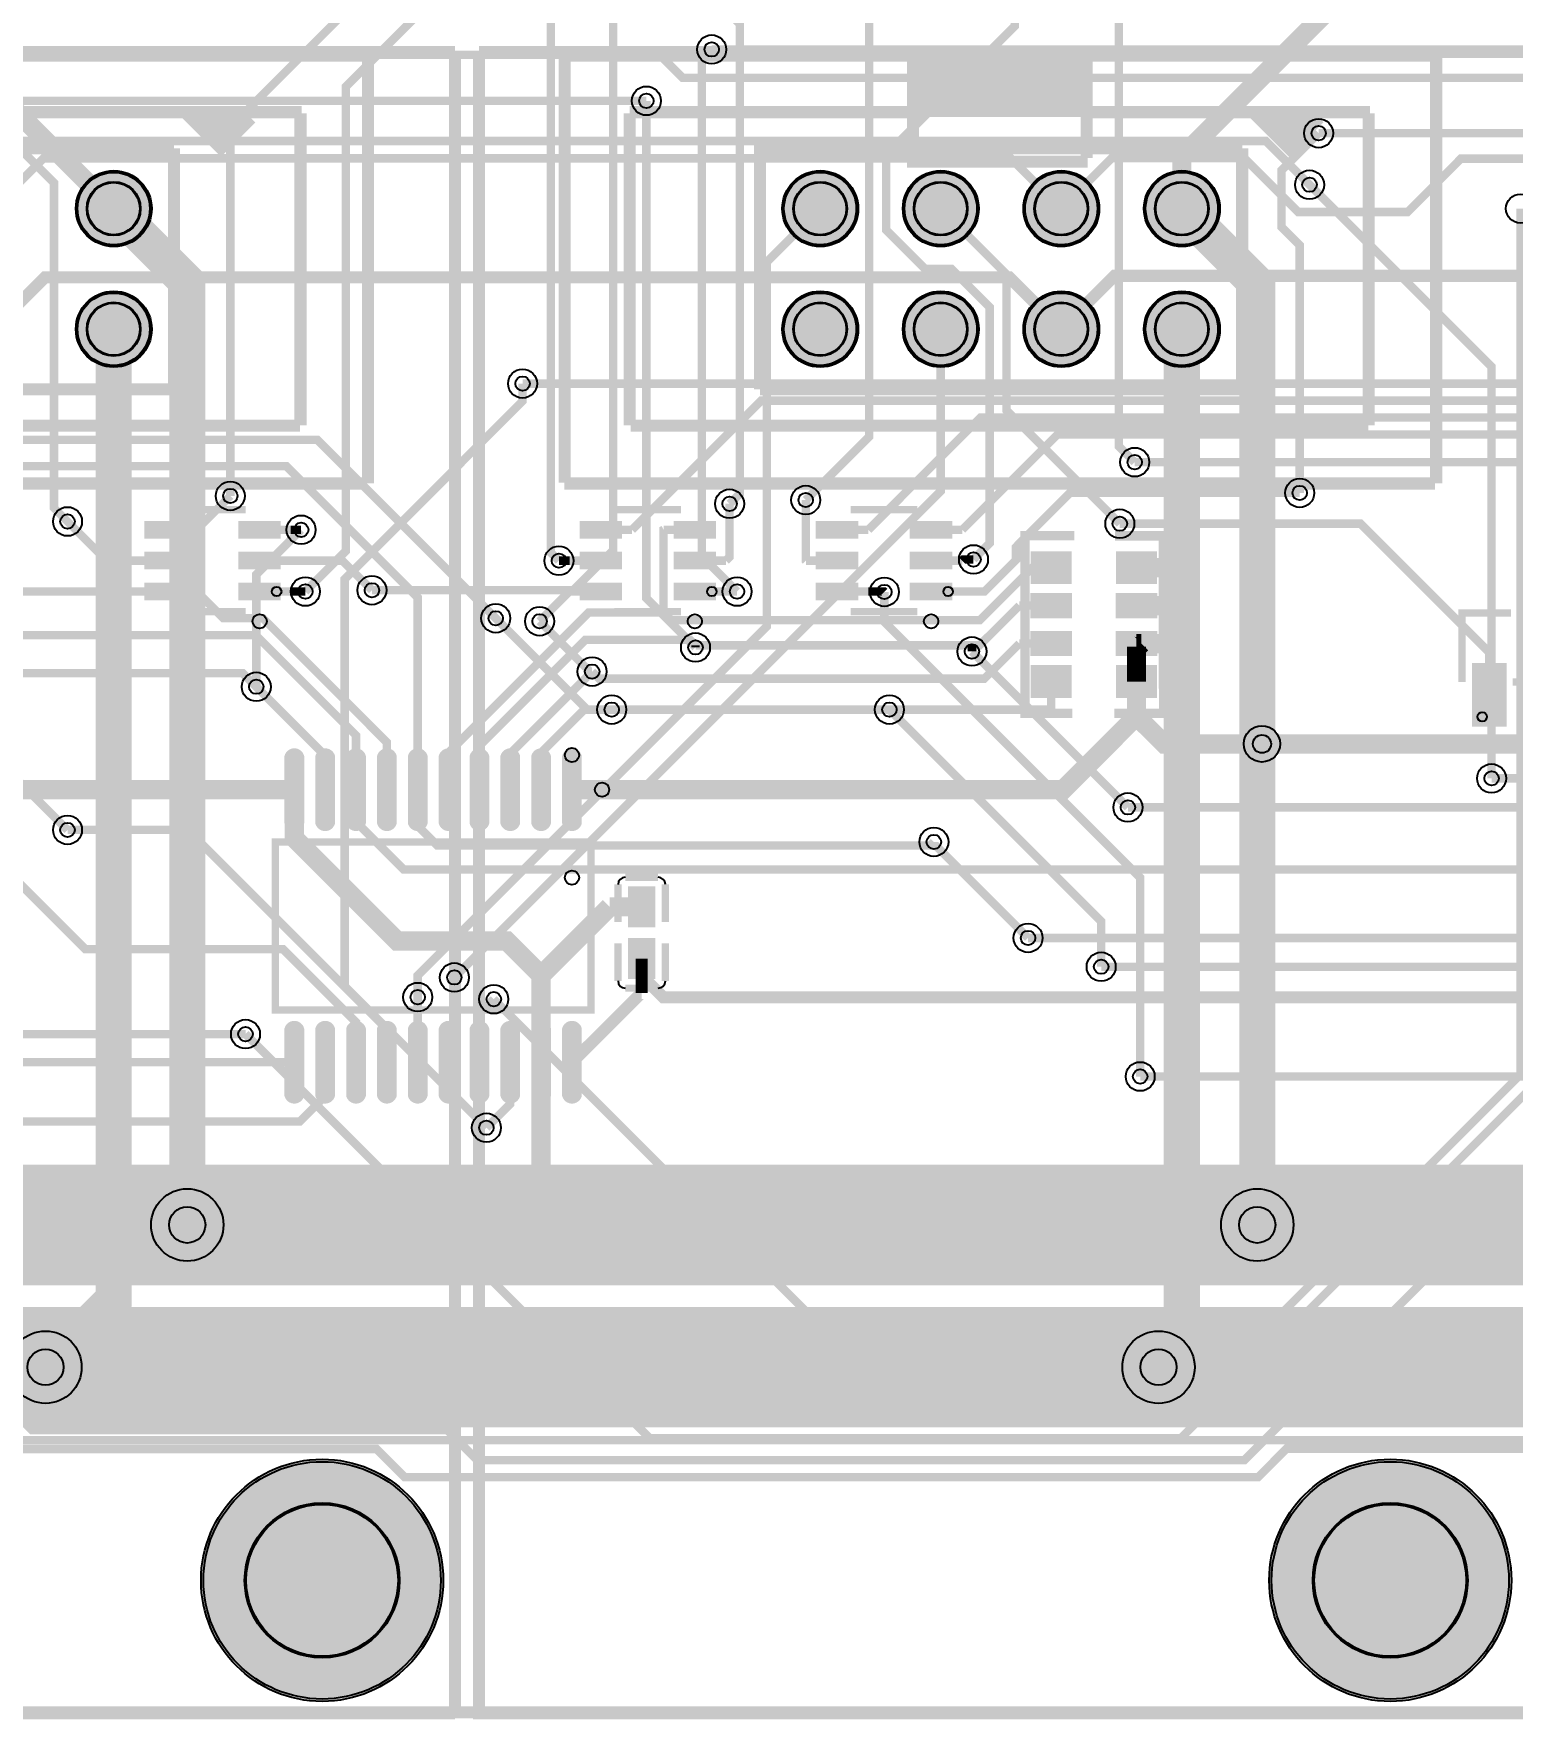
# Model space of a CAD drawing. Header units: millimetres. Extents: x 0 to 210, y -1 to 136.
# Drawn here: x 35.63 to 66.78, y -0.52 to 34.99 of the extents above; entities that cross this region are included whole.
import ezdxf

# ---------------------------------------------------------------- set-up
doc = ezdxf.new("R2010")
doc.units = ezdxf.units.MM
for name, color, linetype, true_color in [('BoardOutLine', 7, 'Continuous', 0xff00ff), ('BottomLayer', 7, 'Continuous', 0x0000ff), ('BottomSolderMaskLayer', 7, 'Continuous', 0xaa00ff), ('Document', 7, 'Continuous', 0xffffff), ('Hole', 7, 'Continuous', 0x222222), ('Multi-Layer', 7, 'Continuous', 0xc0c0c0), ('TopLayer', 7, 'Continuous', 0xff0000), ('TopPasteMaskLayer', 7, 'Continuous', 0x808080), ('TopSilkLayer', 7, 'Continuous', 0xffcc00), ('TopSolderMaskLayer', 7, 'Continuous', 0x800080)]:
    doc.layers.add(name, color=color, linetype=linetype, true_color=true_color)

msp = doc.modelspace()

# ---------------------------------------------------------------- hatches: boundary and pattern name
at = {"layer": 'BottomSolderMaskLayer'}
for points in [[(36.525, 31.307, 1), (38.1, 31.307, 1)], [(51.409, 31.307, 1), (52.984, 31.307, 1)], [(53.949, 31.307, 1), (55.524, 31.307, 1)], [(56.489, 31.307, 1), (58.064, 31.307, 1)], [(59.029, 31.307, 1), (60.604, 31.307, 1)], [(36.525, 28.767, 1), (38.1, 28.767, 1)], [(51.409, 28.767, 1), (52.984, 28.767, 1)], [(53.949, 28.767, 1), (55.524, 28.767, 1)], [(56.489, 28.767, 1), (58.064, 28.767, 1)], [(59.029, 28.767, 1), (60.604, 28.767, 1)], [(39.154, 2.407, 1), (44.255, 2.407, 1)], [(61.658, 2.407, 1), (66.76, 2.407, 1)]]:
    msp.add_hatch(color=256, dxfattribs=at).paths.add_polyline_path(points)
at = {"layer": 'Document'}
for points in [[(57.807, 33.237), (57.807, 34.437), (54.207, 34.437), (54.207, 33.237)], [(40.309, 33.339), (38.963, 33.339), (39.624, 32.679)], [(62.814, 33.339), (61.468, 33.339), (62.128, 32.679)]]:
    msp.add_hatch(color=256, dxfattribs=at).paths.add_polyline_path(points)
at = {"layer": 'Multi-Layer'}
for points in [[(36.55, 31.307, 1), (38.074, 31.307, 1)], [(51.435, 31.307, 1), (52.959, 31.307, 1)], [(53.975, 31.307, 1), (55.499, 31.307, 1)], [(56.515, 31.307, 1), (58.039, 31.307, 1)], [(59.055, 31.307, 1), (60.579, 31.307, 1)], [(36.55, 28.767, 1), (38.074, 28.767, 1)], [(51.435, 28.767, 1), (52.959, 28.767, 1)], [(53.975, 28.767, 1), (55.499, 28.767, 1)], [(56.515, 28.767, 1), (58.039, 28.767, 1)], [(59.055, 28.767, 1), (60.579, 28.767, 1)]]:
    msp.add_hatch(color=256, dxfattribs=at).paths.add_polyline_path(points)
at = {"layer": 'TopLayer'}
for points in [[(38.015, 24.365), (38.015, 24.715), (38.795, 24.715), (38.795, 24.365)], [(39.995, 24.365), (39.995, 24.715), (40.775, 24.715), (40.775, 24.365)], [(47.185, 24.365), (47.185, 24.715), (47.964, 24.715), (47.964, 24.365)], [(49.164, 24.365), (49.164, 24.715), (49.944, 24.715), (49.944, 24.365)], [(52.163, 24.365), (52.163, 24.715), (52.943, 24.715), (52.943, 24.365)], [(54.143, 24.365), (54.143, 24.715), (54.923, 24.715), (54.923, 24.365)], [(38.015, 23.715), (38.015, 24.065), (38.795, 24.065), (38.795, 23.715)], [(39.995, 23.715), (39.995, 24.065), (40.775, 24.065), (40.775, 23.715)], [(47.185, 23.715), (47.185, 24.065), (47.964, 24.065), (47.964, 23.715)], [(49.164, 23.715), (49.164, 24.065), (49.944, 24.065), (49.944, 23.715)], [(52.163, 23.715), (52.163, 24.065), (52.943, 24.065), (52.943, 23.715)], [(54.143, 23.715), (54.143, 24.065), (54.923, 24.065), (54.923, 23.715)], [(57.463, 24.069), (57.463, 23.419), (56.663, 23.419), (56.663, 24.069)], [(59.262, 24.069), (59.262, 23.419), (58.462, 23.419), (58.462, 24.069)], [(38.015, 23.065), (38.015, 23.415), (38.795, 23.415), (38.795, 23.065)], [(39.995, 23.065), (39.995, 23.415), (40.775, 23.415), (40.775, 23.065)], [(47.185, 23.065), (47.185, 23.415), (47.964, 23.415), (47.964, 23.065)], [(49.164, 23.065), (49.164, 23.415), (49.944, 23.415), (49.944, 23.065)], [(52.163, 23.065), (52.163, 23.415), (52.943, 23.415), (52.943, 23.065)], [(54.143, 23.065), (54.143, 23.415), (54.923, 23.415), (54.923, 23.065)], [(57.463, 23.194), (57.463, 22.694), (56.663, 22.694), (56.663, 23.194)], [(59.262, 23.194), (59.262, 22.694), (58.462, 22.694), (58.462, 23.194)], [(57.463, 22.394), (57.463, 21.894), (56.663, 21.894), (56.663, 22.394)], [(59.262, 22.394), (59.262, 21.894), (58.462, 21.894), (58.462, 22.394)], [(57.463, 21.669), (57.463, 21.019), (56.663, 21.019), (56.663, 21.669)], [(59.262, 21.669), (59.262, 21.019), (58.462, 21.019), (58.462, 21.669)], [(66.646, 21.686), (66.646, 20.436), (65.946, 20.436), (65.946, 21.686)], [(41.3, 18.376, -0.785398), (40.936, 18.376), (40.936, 19.754, -0.785398), (41.3, 19.754)], [(41.95, 18.376, -0.785398), (41.586, 18.376), (41.586, 19.754, -0.785398), (41.95, 19.754)], [(42.6, 18.376, -0.785398), (42.236, 18.376), (42.236, 19.754, -0.785398), (42.6, 19.754)], [(43.25, 18.376, -0.785398), (42.886, 18.376), (42.886, 19.754, -0.785398), (43.25, 19.754)], [(43.9, 18.376, -0.785398), (43.536, 18.376), (43.536, 19.754, -0.785398), (43.9, 19.754)], [(44.55, 18.376, -0.785398), (44.186, 18.376), (44.186, 19.754, -0.785398), (44.55, 19.754)], [(45.2, 18.376, -0.785398), (44.836, 18.376), (44.836, 19.754, -0.785398), (45.2, 19.754)], [(45.85, 18.376, -0.785398), (45.486, 18.376), (45.486, 19.754, -0.785398), (45.85, 19.754)], [(46.5, 18.376, -0.785398), (46.136, 18.376), (46.136, 19.754, -0.785398), (46.5, 19.754)], [(47.15, 18.376, -0.785398), (46.786, 18.376), (46.786, 19.754, -0.785398), (47.15, 19.754)], [(48.707, 16.202), (48.167, 16.202), (48.167, 16.992), (48.707, 16.992)], [(48.707, 15.902), (48.167, 15.902), (48.167, 15.112), (48.707, 15.112)], [(41.3, 12.634, -0.785398), (40.936, 12.634), (40.936, 14.012, -0.785398), (41.3, 14.012)], [(41.95, 12.634, -0.785398), (41.586, 12.634), (41.586, 14.012, -0.785398), (41.95, 14.012)], [(42.6, 12.634, -0.785398), (42.236, 12.634), (42.236, 14.012, -0.785398), (42.6, 14.012)], [(43.25, 12.634, -0.785398), (42.886, 12.634), (42.886, 14.012, -0.785398), (43.25, 14.012)], [(43.9, 12.634, -0.785398), (43.536, 12.634), (43.536, 14.012, -0.785398), (43.9, 14.012)], [(44.55, 12.634, -0.785398), (44.186, 12.634), (44.186, 14.012, -0.785398), (44.55, 14.012)], [(45.2, 12.634, -0.785398), (44.836, 12.634), (44.836, 14.012, -0.785398), (45.2, 14.012)], [(45.85, 12.634, -0.785398), (45.486, 12.634), (45.486, 14.012, -0.785398), (45.85, 14.012)], [(46.5, 12.634, -0.785398), (46.136, 12.634), (46.136, 14.012, -0.785398), (46.5, 14.012)], [(47.15, 12.634, -0.785398), (46.786, 12.634), (46.786, 14.012, -0.785398), (47.15, 14.012)]]:
    msp.add_hatch(color=256, dxfattribs=at).paths.add_polyline_path(points)
at = {"layer": 'TopPasteMaskLayer'}
for points in [[(38.015, 24.365), (38.015, 24.715), (38.795, 24.715), (38.795, 24.365)], [(39.995, 24.365), (39.995, 24.715), (40.775, 24.715), (40.775, 24.365)], [(47.185, 24.365), (47.185, 24.715), (47.964, 24.715), (47.964, 24.365)], [(49.164, 24.365), (49.164, 24.715), (49.944, 24.715), (49.944, 24.365)], [(52.163, 24.365), (52.163, 24.715), (52.943, 24.715), (52.943, 24.365)], [(54.143, 24.365), (54.143, 24.715), (54.923, 24.715), (54.923, 24.365)], [(38.015, 23.715), (38.015, 24.065), (38.795, 24.065), (38.795, 23.715)], [(39.995, 23.715), (39.995, 24.065), (40.775, 24.065), (40.775, 23.715)], [(47.185, 23.715), (47.185, 24.065), (47.964, 24.065), (47.964, 23.715)], [(49.164, 23.715), (49.164, 24.065), (49.944, 24.065), (49.944, 23.715)], [(52.163, 23.715), (52.163, 24.065), (52.943, 24.065), (52.943, 23.715)], [(54.143, 23.715), (54.143, 24.065), (54.923, 24.065), (54.923, 23.715)], [(57.463, 24.069), (57.463, 23.419), (56.663, 23.419), (56.663, 24.069)], [(59.262, 24.069), (59.262, 23.419), (58.462, 23.419), (58.462, 24.069)], [(38.015, 23.065), (38.015, 23.415), (38.795, 23.415), (38.795, 23.065)], [(39.995, 23.065), (39.995, 23.415), (40.775, 23.415), (40.775, 23.065)], [(47.185, 23.065), (47.185, 23.415), (47.964, 23.415), (47.964, 23.065)], [(49.164, 23.065), (49.164, 23.415), (49.944, 23.415), (49.944, 23.065)], [(52.163, 23.065), (52.163, 23.415), (52.943, 23.415), (52.943, 23.065)], [(54.143, 23.065), (54.143, 23.415), (54.923, 23.415), (54.923, 23.065)], [(57.463, 23.194), (57.463, 22.694), (56.663, 22.694), (56.663, 23.194)], [(59.262, 23.194), (59.262, 22.694), (58.462, 22.694), (58.462, 23.194)], [(57.463, 22.394), (57.463, 21.894), (56.663, 21.894), (56.663, 22.394)], [(59.262, 22.394), (59.262, 21.894), (58.462, 21.894), (58.462, 22.394)], [(57.463, 21.669), (57.463, 21.019), (56.663, 21.019), (56.663, 21.669)], [(59.262, 21.669), (59.262, 21.019), (58.462, 21.019), (58.462, 21.669)], [(66.646, 21.686), (66.646, 20.436), (65.946, 20.436), (65.946, 21.686)], [(41.3, 18.376, -0.785398), (40.936, 18.376), (40.936, 19.754, -0.785398), (41.3, 19.754)], [(41.95, 18.376, -0.785398), (41.586, 18.376), (41.586, 19.754, -0.785398), (41.95, 19.754)], [(42.6, 18.376, -0.785398), (42.236, 18.376), (42.236, 19.754, -0.785398), (42.6, 19.754)], [(43.25, 18.376, -0.785398), (42.886, 18.376), (42.886, 19.754, -0.785398), (43.25, 19.754)], [(43.9, 18.376, -0.785398), (43.536, 18.376), (43.536, 19.754, -0.785398), (43.9, 19.754)], [(44.55, 18.376, -0.785398), (44.186, 18.376), (44.186, 19.754, -0.785398), (44.55, 19.754)], [(45.2, 18.376, -0.785398), (44.836, 18.376), (44.836, 19.754, -0.785398), (45.2, 19.754)], [(45.85, 18.376, -0.785398), (45.486, 18.376), (45.486, 19.754, -0.785398), (45.85, 19.754)], [(46.5, 18.376, -0.785398), (46.136, 18.376), (46.136, 19.754, -0.785398), (46.5, 19.754)], [(47.15, 18.376, -0.785398), (46.786, 18.376), (46.786, 19.754, -0.785398), (47.15, 19.754)], [(48.212, 16.882), (48.663, 16.882), (48.712, 16.832), (48.712, 16.302), (48.663, 16.252), (48.212, 16.252), (48.163, 16.302), (48.163, 16.832)], [(48.212, 15.852), (48.663, 15.852), (48.712, 15.802), (48.712, 15.272), (48.663, 15.222), (48.212, 15.222), (48.163, 15.272), (48.163, 15.802)], [(41.3, 12.634, -0.785398), (40.936, 12.634), (40.936, 14.012, -0.785398), (41.3, 14.012)], [(41.95, 12.634, -0.785398), (41.586, 12.634), (41.586, 14.012, -0.785398), (41.95, 14.012)], [(42.6, 12.634, -0.785398), (42.236, 12.634), (42.236, 14.012, -0.785398), (42.6, 14.012)], [(43.25, 12.634, -0.785398), (42.886, 12.634), (42.886, 14.012, -0.785398), (43.25, 14.012)], [(43.9, 12.634, -0.785398), (43.536, 12.634), (43.536, 14.012, -0.785398), (43.9, 14.012)], [(44.55, 12.634, -0.785398), (44.186, 12.634), (44.186, 14.012, -0.785398), (44.55, 14.012)], [(45.2, 12.634, -0.785398), (44.836, 12.634), (44.836, 14.012, -0.785398), (45.2, 14.012)], [(45.85, 12.634, -0.785398), (45.486, 12.634), (45.486, 14.012, -0.785398), (45.85, 14.012)], [(46.5, 12.634, -0.785398), (46.136, 12.634), (46.136, 14.012, -0.785398), (46.5, 14.012)], [(47.15, 12.634, -0.785398), (46.786, 12.634), (46.786, 14.012, -0.785398), (47.15, 14.012)]]:
    msp.add_hatch(color=256, dxfattribs=at).paths.add_polyline_path(points)
at = {"layer": 'TopSolderMaskLayer'}
for points in [[(36.525, 31.307, 1), (38.1, 31.307, 1)], [(51.409, 31.307, 1), (52.984, 31.307, 1)], [(53.949, 31.307, 1), (55.524, 31.307, 1)], [(56.489, 31.307, 1), (58.064, 31.307, 1)], [(59.029, 31.307, 1), (60.604, 31.307, 1)], [(36.525, 28.767, 1), (38.1, 28.767, 1)], [(51.409, 28.767, 1), (52.984, 28.767, 1)], [(53.949, 28.767, 1), (55.524, 28.767, 1)], [(56.489, 28.767, 1), (58.064, 28.767, 1)], [(59.029, 28.767, 1), (60.604, 28.767, 1)], [(37.958, 24.354), (37.958, 24.727), (38.852, 24.727), (38.852, 24.354)], [(39.938, 24.354), (39.938, 24.727), (40.832, 24.727), (40.832, 24.354)], [(47.128, 24.354), (47.128, 24.727), (48.021, 24.727), (48.021, 24.354)], [(49.108, 24.354), (49.108, 24.727), (50.001, 24.727), (50.001, 24.354)], [(52.106, 24.354), (52.106, 24.727), (53, 24.727), (53, 24.354)], [(54.086, 24.354), (54.086, 24.727), (54.979, 24.727), (54.979, 24.354)], [(37.958, 23.704), (37.958, 24.077), (38.852, 24.077), (38.852, 23.704)], [(39.938, 23.704), (39.938, 24.077), (40.832, 24.077), (40.832, 23.704)], [(47.128, 23.704), (47.128, 24.077), (48.021, 24.077), (48.021, 23.704)], [(49.108, 23.704), (49.108, 24.077), (50.001, 24.077), (50.001, 23.704)], [(52.106, 23.704), (52.106, 24.077), (53, 24.077), (53, 23.704)], [(54.086, 23.704), (54.086, 24.077), (54.979, 24.077), (54.979, 23.704)], [(57.494, 24.09), (57.494, 23.398), (56.631, 23.398), (56.631, 24.09)], [(59.294, 24.09), (59.294, 23.398), (58.431, 23.398), (58.431, 24.09)], [(37.958, 23.054), (37.958, 23.427), (38.852, 23.427), (38.852, 23.054)], [(39.938, 23.054), (39.938, 23.427), (40.832, 23.427), (40.832, 23.054)], [(47.128, 23.054), (47.128, 23.427), (48.021, 23.427), (48.021, 23.054)], [(49.108, 23.054), (49.108, 23.427), (50.001, 23.427), (50.001, 23.054)], [(52.106, 23.054), (52.106, 23.427), (53, 23.427), (53, 23.054)], [(54.086, 23.054), (54.086, 23.427), (54.979, 23.427), (54.979, 23.054)], [(57.503, 23.21), (57.503, 22.678), (56.622, 22.678), (56.622, 23.21)], [(59.303, 23.21), (59.303, 22.678), (58.422, 22.678), (58.422, 23.21)], [(57.503, 22.41), (57.503, 21.878), (56.622, 21.878), (56.622, 22.41)], [(59.303, 22.41), (59.303, 21.878), (58.422, 21.878), (58.422, 22.41)], [(57.494, 21.69), (57.494, 20.999), (56.631, 20.999), (56.631, 21.69)], [(59.294, 21.69), (59.294, 20.999), (58.431, 20.999), (58.431, 21.69)], [(66.661, 21.732), (66.661, 20.391), (65.932, 20.391), (65.932, 21.732)], [(41.326, 18.356, -0.785398), (40.911, 18.356), (40.911, 19.774, -0.785398), (41.326, 19.774)], [(41.976, 18.356, -0.785398), (41.561, 18.356), (41.561, 19.774, -0.785398), (41.976, 19.774)], [(42.626, 18.356, -0.785398), (42.211, 18.356), (42.211, 19.774, -0.785398), (42.626, 19.774)], [(43.276, 18.356, -0.785398), (42.861, 18.356), (42.861, 19.774, -0.785398), (43.276, 19.774)], [(43.926, 18.356, -0.785398), (43.511, 18.356), (43.511, 19.774, -0.785398), (43.926, 19.774)], [(44.576, 18.356, -0.785398), (44.161, 18.356), (44.161, 19.774, -0.785398), (44.576, 19.774)], [(45.226, 18.356, -0.785398), (44.811, 18.356), (44.811, 19.774, -0.785398), (45.226, 19.774)], [(45.876, 18.356, -0.785398), (45.461, 18.356), (45.461, 19.774, -0.785398), (45.876, 19.774)], [(46.526, 18.356, -0.785398), (46.111, 18.356), (46.111, 19.774, -0.785398), (46.526, 19.774)], [(47.176, 18.356, -0.785398), (46.761, 18.356), (46.761, 19.774, -0.785398), (47.176, 19.774)], [(48.725, 16.165), (48.15, 16.165), (48.15, 17.029), (48.725, 17.029)], [(48.725, 15.939), (48.15, 15.939), (48.15, 15.075), (48.725, 15.075)], [(41.326, 12.614, -0.785398), (40.911, 12.614), (40.911, 14.032, -0.785398), (41.326, 14.032)], [(41.976, 12.614, -0.785398), (41.561, 12.614), (41.561, 14.032, -0.785398), (41.976, 14.032)], [(42.626, 12.614, -0.785398), (42.211, 12.614), (42.211, 14.032, -0.785398), (42.626, 14.032)], [(43.276, 12.614, -0.785398), (42.861, 12.614), (42.861, 14.032, -0.785398), (43.276, 14.032)], [(43.926, 12.614, -0.785398), (43.511, 12.614), (43.511, 14.032, -0.785398), (43.926, 14.032)], [(44.576, 12.614, -0.785398), (44.161, 12.614), (44.161, 14.032, -0.785398), (44.576, 14.032)], [(45.226, 12.614, -0.785398), (44.811, 12.614), (44.811, 14.032, -0.785398), (45.226, 14.032)], [(45.876, 12.614, -0.785398), (45.461, 12.614), (45.461, 14.032, -0.785398), (45.876, 14.032)], [(46.526, 12.614, -0.785398), (46.111, 12.614), (46.111, 14.032, -0.785398), (46.526, 14.032)], [(47.176, 12.614, -0.785398), (46.761, 12.614), (46.761, 14.032, -0.785398), (47.176, 14.032)], [(39.154, 2.407, 1), (44.255, 2.407, 1)], [(61.658, 2.407, 1), (66.76, 2.407, 1)]]:
    msp.add_hatch(color=256, dxfattribs=at).paths.add_polyline_path(points)

# ---------------------------------------------------------------- linework, layer by layer
at = {"layer": 'BoardOutLine', "const_width": 0.254}
msp.add_lwpolyline([(-0.086, 135.625), (209.914, 135.625), (209.914, -0.375), (-0.086, -0.375), (-0.086, 135.625)], close=True, dxfattribs=at)
at = {"layer": 'BottomLayer'}
for points, const_width in [([(58.825, 25.966), (58.491, 26.299), (58.491, 35.604), (58.102, 35.993), (58.102, 43.417), (59.046, 44.361), (59.046, 63.705), (58.623, 64.127), (58.623, 65.836), (60.198, 67.411)], 0.178), ([(126.62, 33.986), (126.072, 33.438), (126.072, 25.462), (105.661, 5.051), (102.32, 5.051), (102.191, 5.18), (62.024, 5.18), (61.425, 4.58), (43.446, 4.58), (42.852, 5.175), (13.561, 5.175), (11.316, 7.42), (11.316, 24.013), (8.594, 26.735), (8.594, 34.796), (9.73, 35.932), (9.73, 40.226), (5.834, 44.123), (5.834, 62.911), (9.326, 66.404)], 0.178), ([(42.031, 58.574), (42.031, 40.34), (39.127, 37.436), (33.047, 37.436), (32.808, 37.196), (32.808, 35.098), (36.054, 31.852), (36.054, 25.001), (36.34, 24.715)], 0.178), ([(51.894, 25.169), (53.229, 26.504), (53.229, 36.165), (49.489, 39.905), (49.489, 52.341), (48.185, 53.645), (47.358, 53.645), (46.482, 54.521), (46.482, 55.297), (45.441, 56.338), (45.212, 56.338)], 0.178), ([(47.752, 52.375), (48.891, 51.236), (48.891, 43.034), (47.838, 41.981), (47.838, 24.111), (46.993, 23.267), (42.754, 23.267)], 0.178), ([(46.694, 23.89), (46.521, 24.063), (46.521, 45.414), (47.752, 46.646), (47.752, 47.295)], 0.178), ([(55.372, 47.295), (56.491, 46.177), (56.491, 36.932), (56.054, 36.495), (56.054, 35.972), (56.297, 35.728), (56.297, 35.151), (53.587, 32.441), (53.587, 30.856), (54.406, 30.037), (54.96, 30.037), (55.768, 29.229), (55.768, 24.255), (55.428, 23.916)], 0.178), ([(50.289, 25.088), (50.504, 25.302), (50.504, 35.198), (48.413, 37.289), (48.413, 41.305)], 0.178), ([(67.615, 40.197), (59.817, 32.399), (59.817, 31.307)], 0.406), ([(45.13, 38.386), (39.771, 33.027), (39.771, 25.253)], 0.178), ([(45.933, 37.605), (42.203, 33.875), (42.203, 24.092), (41.352, 23.24)], 0.178), ([(34.188, 36.336), (34.188, 34.431), (37.312, 31.307)], 0.406), ([(49.912, 34.661), (49.705, 34.454), (49.705, 23.982), (50.447, 23.24)], 0.178), ([(76.834, 15.443), (71.637, 15.443), (61.132, 4.938), (44.978, 4.938), (44.342, 5.574), (35.585, 5.574), (33.97, 7.189), (33.97, 13.136), (16.352, 30.753), (16.352, 32.934), (16.992, 33.573)], 0.178), ([(49.571, 22.062), (48.536, 23.096), (48.536, 33.578)], 0.178), ([(62.301, 25.318), (62.301, 30.534), (61.918, 30.918), (61.918, 32.114), (62.7, 32.896)], 0.178), ([(38.864, 9.895), (38.864, 29.756), (37.312, 31.307)], 0.762), ([(61.407, 9.895), (61.407, 29.717), (59.817, 31.307)], 0.762), ([(62.508, 31.81), (66.343, 27.975), (66.343, 19.304)], 0.178), ([(38.863, 9.895), (38.863, 29.756), (37.312, 31.307)], 0.406), ([(52.197, 31.307), (51.075, 30.186), (51.075, 22.505), (43.718, 15.148), (43.718, 14.694)], 0.178), ([(66.952, 31.307), (66.952, 13.064), (59.646, 5.758), (54.214, 5.758), (45.321, 14.651)], 0.178), ([(54.737, 31.307), (56.125, 29.919), (56.125, 27.055), (58.511, 24.669)], 0.178), ([(61.407, 16.835), (61.407, 29.717), (59.817, 31.307)], 0.406), ([(35.876, 6.898), (37.312, 8.334), (37.312, 28.767)], 0.762), ([(59.326, 6.898), (59.817, 7.389), (59.817, 28.767)], 0.762), ([(32.232, 28.767), (34.069, 26.93), (34.069, 20.488), (36.34, 18.217)], 0.178), ([(35.876, 6.898), (37.312, 8.334), (37.312, 28.767)], 0.178), ([(54.737, 28.767), (54.737, 25.355), (44.49, 15.109)], 0.178), ([(59.326, 6.898), (59.817, 7.388), (59.817, 28.767)], 0.178), ([(45.927, 27.62), (45.927, 27.251), (42.18, 23.504), (42.18, 14.928), (45.166, 11.943)], 0.178), ([(40.317, 21.233), (40.317, 23.595), (41.262, 24.54)], 0.178), ([(53.55, 23.231), (53.55, 22.598), (58.94, 17.208), (58.94, 13.022)], 0.178), ([(45.363, 22.676), (47.287, 20.752), (47.806, 20.752)], 0.178), ([(47.393, 21.553), (47.347, 21.553), (46.286, 22.613)], 0.178), ([(55.396, 21.977), (58.681, 18.692)], 0.178), ([(58.118, 15.334), (58.118, 16.291), (53.657, 20.752)], 0.178), ([(61.407, 16.835), (61.506, 16.935), (61.506, 20.03)], 0.406), ([(56.577, 15.941), (54.593, 17.926), (54.593, 17.964)], 0.178), ([(71.638, 17.244), (59.794, 5.4), (48.605, 5.4), (40.09, 13.915)], 0.178), ([(61.407, 9.895), (61.407, 16.835)], 0.406)]:
    msp.add_lwpolyline(points, dxfattribs=dict(at, const_width=const_width))
at = {"layer": 'BottomSolderMaskLayer'}
for centre, radius in [((37.312, 31.307), 0.787), ((52.197, 31.307), 0.787), ((54.737, 31.307), 0.787), ((57.277, 31.307), 0.787), ((59.817, 31.307), 0.787), ((37.312, 31.307), 0.568), ((52.197, 31.307), 0.568), ((54.737, 31.307), 0.568), ((57.277, 31.307), 0.568), ((59.817, 31.307), 0.568), ((37.312, 28.767), 0.787), ((52.197, 28.767), 0.787), ((54.737, 28.767), 0.787), ((57.277, 28.767), 0.787), ((59.817, 28.767), 0.787), ((37.312, 28.767), 0.568), ((52.197, 28.767), 0.568), ((54.737, 28.767), 0.568), ((57.277, 28.767), 0.568), ((59.817, 28.767), 0.568), ((41.704, 2.407), 2.551), ((64.209, 2.407), 2.551), ((41.704, 2.407), 1.633), ((64.208, 2.407), 1.633)]:
    msp.add_circle(centre, radius, dxfattribs=at)
at = {"layer": 'Document'}
for centre, radius in [((40.745, 23.24), 0.1), ((49.915, 23.24), 0.1), ((54.893, 23.24), 0.1), ((66.146, 20.601), 0.1), ((46.968, 19.794), 0.15)]:
    msp.add_circle(centre, radius, dxfattribs=at)
at = {"layer": 'Hole'}
for centre, radius in [((49.912, 34.661), 0.152), ((48.536, 33.578), 0.152), ((62.7, 32.896), 0.152), ((62.508, 31.81), 0.152), ((45.927, 27.62), 0.152), ((58.825, 25.965), 0.152), ((39.77, 25.253), 0.152), ((50.289, 25.088), 0.152), ((51.894, 25.168), 0.152), ((62.301, 25.317), 0.152), ((36.34, 24.715), 0.152), ((41.262, 24.54), 0.152), ((58.511, 24.669), 0.152), ((46.694, 23.89), 0.152), ((55.428, 23.915), 0.152), ((41.352, 23.24), 0.152), ((42.754, 23.267), 0.152), ((50.447, 23.24), 0.152), ((53.55, 23.231), 0.152), ((45.363, 22.676), 0.152), ((46.286, 22.613), 0.152), ((49.571, 22.062), 0.152), ((55.396, 21.977), 0.152), ((47.393, 21.553), 0.152), ((40.317, 21.233), 0.152), ((47.806, 20.752), 0.152), ((53.657, 20.752), 0.152), ((61.506, 20.029), 0.191), ((66.343, 19.304), 0.152), ((58.681, 18.692), 0.152), ((36.34, 18.217), 0.152), ((54.593, 17.964), 0.152), ((56.577, 15.941), 0.152), ((58.118, 15.334), 0.152), ((44.49, 15.109), 0.152), ((43.718, 14.694), 0.152), ((45.321, 14.651), 0.152), ((40.09, 13.915), 0.152), ((58.94, 13.022), 0.152), ((45.166, 11.943), 0.152), ((38.863, 9.895), 0.381), ((61.407, 9.895), 0.381), ((35.876, 6.898), 0.381), ((59.326, 6.898), 0.381)]:
    msp.add_circle(centre, radius, dxfattribs=at)
at = {"layer": 'Multi-Layer'}
for centre, radius in [((49.912, 34.661), 0.305), ((48.536, 33.578), 0.305), ((62.7, 32.896), 0.305), ((37.312, 31.307), 0.762), ((52.197, 31.307), 0.762), ((54.737, 31.307), 0.762), ((57.277, 31.307), 0.762), ((59.817, 31.307), 0.762), ((62.508, 31.81), 0.305), ((37.312, 31.307), 0.55), ((52.197, 31.307), 0.55), ((54.737, 31.307), 0.55), ((57.277, 31.307), 0.55), ((59.817, 31.307), 0.55), ((66.952, 31.307), 0.305), ((37.312, 28.767), 0.762), ((52.197, 28.767), 0.762), ((54.737, 28.767), 0.762), ((57.277, 28.767), 0.762), ((59.817, 28.767), 0.762), ((37.312, 28.767), 0.55), ((52.197, 28.767), 0.55), ((54.737, 28.767), 0.55), ((57.277, 28.767), 0.55), ((59.817, 28.767), 0.55), ((45.927, 27.62), 0.305), ((58.825, 25.965), 0.305), ((62.301, 25.317), 0.305), ((39.77, 25.253), 0.305), ((50.289, 25.088), 0.305), ((51.894, 25.168), 0.305), ((36.34, 24.715), 0.305), ((58.511, 24.669), 0.305), ((41.262, 24.54), 0.305), ((46.694, 23.89), 0.305), ((55.428, 23.915), 0.305), ((41.352, 23.24), 0.305), ((42.754, 23.267), 0.305), ((50.447, 23.24), 0.305), ((53.55, 23.231), 0.305), ((45.363, 22.676), 0.305), ((46.286, 22.613), 0.305), ((49.571, 22.062), 0.305), ((55.396, 21.977), 0.305), ((47.393, 21.553), 0.305), ((40.317, 21.233), 0.305), ((47.806, 20.752), 0.305), ((53.657, 20.752), 0.305), ((61.506, 20.029), 0.381), ((66.343, 19.304), 0.305), ((58.681, 18.692), 0.305), ((36.34, 18.217), 0.305), ((54.593, 17.964), 0.305), ((56.577, 15.941), 0.305), ((58.118, 15.334), 0.305), ((44.49, 15.109), 0.305), ((43.718, 14.694), 0.305), ((45.321, 14.651), 0.305), ((40.09, 13.915), 0.305), ((58.94, 13.022), 0.305), ((45.166, 11.943), 0.305), ((38.863, 9.895), 0.762), ((61.407, 9.895), 0.762), ((35.876, 6.898), 0.762), ((59.326, 6.898), 0.762), ((41.704, 2.407), 2.5), ((64.209, 2.407), 2.5), ((41.704, 2.407), 1.6), ((64.208, 2.407), 1.6)]:
    msp.add_circle(centre, radius, dxfattribs=at)
at = {"layer": 'TopLayer'}
for points, const_width in [([(123.687, 30.293), (123.687, 18.411), (131.413, 10.686), (131.413, 8.571), (128.2, 5.359), (6.344, 5.359), (0.674, 11.029), (0.674, 67.545), (1.032, 67.903), (4.537, 67.903)], 0.178), ([(127.33, 6.898), (7.061, 6.898), (2.743, 11.216), (2.743, 60.706), (2.743, 60.706), (2.743, 65.329)], 2.54), ([(21.108, 40.31), (22.25, 41.452), (24.219, 41.452), (31.126, 34.545), (48.82, 34.545), (49.304, 34.062), (79.818, 34.062), (81.988, 36.232), (83.271, 36.232)], 0.178), ([(49.912, 34.661), (79.873, 34.661), (82.018, 36.806), (85.665, 36.806)], 0.178), ([(101.292, 34.018), (100.17, 32.896), (62.7, 32.896)], 0.178), ([(19.133, 32.583), (20.128, 33.578), (48.536, 33.578)], 0.178), ([(62.508, 31.81), (61.587, 32.731), (20.346, 32.731)], 0.178), ([(29.692, 31.307), (30.758, 32.373), (32.637, 32.373), (33.333, 31.677), (33.333, 28.389), (31.351, 26.406), (31.351, 21.069), (36.716, 15.704), (40.879, 15.704), (42.418, 14.165), (42.418, 13.323)], 0.178), ([(34.772, 31.307), (35.831, 32.366), (56.218, 32.366), (57.277, 31.307)], 0.178), ([(57.277, 31.307), (58.343, 32.373), (61.134, 32.373), (62.27, 31.237), (64.577, 31.237), (65.699, 32.36), (78.729, 32.36), (79.781, 31.307)], 0.178), ([(41.118, 13.323), (26.215, 13.323), (10.806, 28.732), (10.806, 29.176), (9.945, 30.037), (8.458, 30.037), (7.188, 31.307)], 0.178), ([(34.772, 28.767), (35.865, 29.86), (56.184, 29.86), (57.277, 28.767)], 0.254), ([(57.277, 28.767), (58.401, 29.891), (78.657, 29.891), (79.781, 28.767)], 0.254), ([(89.517, 28.178), (89.517, 29.056), (89.274, 29.298), (87.135, 29.298), (85.089, 27.252), (73.765, 27.252), (73.516, 27.502), (70.889, 27.502), (70.649, 27.262), (50.953, 27.262), (48.232, 24.54)], 0.178), ([(9.728, 28.767), (26.423, 12.072), (41.232, 12.072), (41.768, 12.608), (41.768, 13.323)], 0.178), ([(77.241, 28.767), (76.094, 27.62), (73.903, 27.62), (73.664, 27.859), (70.741, 27.859), (70.501, 27.62), (45.927, 27.62)], 0.178), ([(88.902, 28.684), (87.113, 26.895), (73.617, 26.895), (73.368, 27.145), (71.037, 27.145), (70.797, 26.905), (55.574, 26.905), (53.21, 24.54)], 0.178), ([(86.828, 23.854), (84.144, 26.538), (73.469, 26.538), (73.322, 26.684), (72.368, 26.684), (72.231, 26.547), (57.197, 26.547), (55.19, 24.54)], 0.178), ([(45.363, 22.676), (41.604, 26.435), (32.381, 26.435), (31.948, 26.003)], 0.178), ([(43.718, 19.065), (43.718, 23.113), (40.952, 25.879), (34.75, 25.879), (33.843, 24.972)], 0.178), ([(58.825, 25.966), (72.233, 25.966), (72.661, 25.538), (73.322, 25.538), (73.469, 25.684), (74.569, 25.684), (76.627, 23.626), (76.627, 22.937)], 0.178), ([(39.771, 25.253), (39.062, 24.545), (39.062, 24.54)], 0.178), ([(51.896, 23.89), (51.894, 23.892), (51.894, 25.169)], 0.178), ([(62.301, 25.318), (57.462, 25.318), (56.324, 24.179), (56.324, 23.905), (55.659, 23.24), (54.533, 23.24)], 0.178), ([(50.289, 25.088), (50.289, 23.968), (50.211, 23.89)], 0.178), ([(36.34, 24.715), (37.165, 23.89), (38.405, 23.89)], 0.178), ([(38.405, 24.54), (39.062, 24.54)], 0.178), ([(40.385, 24.54), (41.042, 24.54)], 0.178), ([(41.042, 24.54), (41.262, 24.54)], 0.178), ([(47.574, 24.54), (48.232, 24.54)], 0.178), ([(48.898, 24.54), (48.896, 24.539), (48.896, 22.796)], 0.178), ([(49.555, 24.54), (48.898, 24.54)], 0.178), ([(52.553, 24.54), (53.21, 24.54)], 0.178), ([(54.533, 24.54), (55.19, 24.54)], 0.178), ([(58.511, 24.669), (63.581, 24.669), (66.296, 21.954)], 0.178), ([(42.754, 23.267), (42.13, 23.89), (40.385, 23.89)], 0.178), ([(46.918, 23.89), (46.694, 23.89)], 0.178), ([(47.574, 23.89), (46.918, 23.89)], 0.178), ([(57.063, 23.744), (56.669, 23.744), (55.56, 22.635), (49.057, 22.635), (48.896, 22.796)], 0.178), ([(49.555, 23.89), (50.211, 23.89)], 0.178), ([(52.553, 23.89), (51.896, 23.89)], 0.178), ([(54.533, 23.89), (55.19, 23.89)], 0.178), ([(55.428, 23.916), (55.215, 23.916), (55.19, 23.89)], 0.178), ([(58.862, 23.744), (59.669, 23.744)], 0.406), ([(59.669, 23.744), (59.669, 22.944)], 0.406), ([(40.09, 13.915), (28.821, 13.915), (22.174, 20.562), (22.174, 23.062)], 0.178), ([(38.405, 23.24), (34.629, 23.24), (34.51, 23.122)], 0.178), ([(38.405, 23.24), (39.062, 23.24)], 0.178), ([(43.068, 19.065), (43.068, 20.065), (40.454, 22.68), (39.623, 22.68), (39.062, 23.24)], 0.178), ([(40.385, 23.24), (41.042, 23.24)], 0.178), ([(41.042, 23.24), (41.352, 23.24)], 0.178), ([(46.286, 22.613), (46.914, 23.24), (47.574, 23.24)], 0.178), ([(50.447, 23.24), (49.555, 23.24)], 0.178), ([(52.553, 23.24), (53.21, 23.24)], 0.178), ([(53.21, 23.24), (53.541, 23.24), (53.55, 23.231)], 0.178), ([(58.862, 22.944), (59.669, 22.944)], 0.406), ([(58.963, 22.144), (59.45, 22.144), (59.669, 22.364), (59.669, 22.944)], 0.406), ([(61.506, 20.03), (70.469, 20.03), (73.377, 22.937)], 0.406), ([(48.896, 22.796), (47.32, 22.796), (44.368, 19.844), (44.368, 19.065)], 0.178), ([(55.396, 22.107), (55.558, 22.107), (56.396, 22.944)], 0.178), ([(57.063, 22.944), (56.396, 22.944)], 0.178), ([(42.418, 19.065), (42.418, 20.21), (40.306, 22.322), (34.996, 22.322)], 0.178), ([(49.571, 22.107), (49.454, 22.223), (47.253, 22.223), (45.018, 19.989), (45.018, 19.065)], 0.178), ([(47.393, 21.553), (47.542, 21.404), (55.656, 21.404), (56.396, 22.144)], 0.178), ([(49.571, 22.107), (55.396, 22.107)], 0.178), ([(49.571, 22.107), (49.571, 22.062)], 0.178), ([(55.396, 22.107), (55.396, 21.977)], 0.178), ([(57.063, 22.144), (56.396, 22.144)], 0.178), ([(58.862, 22.144), (58.963, 22.144)], 0.406), ([(58.963, 22.144), (58.895, 22.076), (58.862, 22.076)], 0.406), ([(58.862, 21.71), (58.862, 22.076)], 0.406), ([(66.296, 21.062), (66.296, 21.954)], 0.178), ([(41.118, 19.065), (34.856, 19.065), (32.85, 21.07), (32.85, 21.522)], 0.406), ([(58.862, 21.71), (58.862, 21.344)], 0.406), ([(33.843, 21.522), (40.028, 21.522), (40.317, 21.233)], 0.178), ([(40.317, 21.233), (41.768, 19.782), (41.768, 19.065)], 0.178), ([(45.668, 19.065), (45.668, 19.828), (47.393, 21.553)], 0.178), ([(57.063, 21.344), (57.063, 20.752)], 0.178), ([(58.862, 21.344), (58.862, 20.613)], 0.406), ([(47.806, 20.752), (47.228, 20.752), (46.318, 19.843), (46.318, 19.065)], 0.178), ([(46.968, 19.065), (57.315, 19.065), (58.862, 20.613)], 0.406), ([(53.657, 20.752), (47.806, 20.752)], 0.178), ([(53.657, 20.752), (57.063, 20.752)], 0.178), ([(61.506, 20.03), (59.446, 20.03), (58.862, 20.613)], 0.406), ([(46.318, 15.155), (45.598, 15.875), (43.287, 15.875), (41.118, 18.045), (41.118, 19.065)], 0.406), ([(66.343, 19.304), (75.893, 19.304), (77.277, 17.92)], 0.178), ([(42.418, 19.065), (42.418, 18.386), (43.421, 17.383), (72.239, 17.383), (73.19, 18.335), (74.213, 18.335), (74.677, 17.871), (74.677, 17.195)], 0.178), ([(54.593, 17.964), (54.518, 17.89), (44.131, 17.89), (43.718, 18.303), (43.718, 19.065)], 0.178), ([(58.681, 18.692), (75.169, 18.692), (75.977, 17.884), (75.977, 17.195)], 0.178), ([(36.34, 18.217), (38.871, 18.217), (43.068, 14.02), (43.068, 13.323)], 0.178), ([(56.577, 15.941), (74.778, 15.941), (75.327, 16.49), (75.327, 17.195)], 0.178), ([(58.118, 15.334), (75.47, 15.334), (76.627, 16.491), (76.627, 17.195)], 0.178), ([(46.318, 15.155), (47.761, 16.597)], 0.406), ([(48.438, 16.597), (47.761, 16.597)], 0.406), ([(48.438, 15.144), (48.889, 14.692), (78.35, 14.692), (79.227, 15.569)], 0.254), ([(48.438, 15.507), (48.438, 15.144)], 0.254), ([(46.318, 13.323), (46.318, 15.155)], 0.406), ([(48.438, 15.144), (48.438, 14.781)], 0.254), ([(44.49, 15.109), (44.49, 13.445), (44.368, 13.323)], 0.178), ([(89.148, 14.877), (87.293, 13.022), (58.94, 13.022)], 0.178), ([(43.718, 14.694), (43.718, 13.323)], 0.178), ([(45.321, 14.651), (45.018, 14.349), (45.018, 13.323)], 0.178), ([(46.968, 13.323), (48.427, 14.781), (48.438, 14.781)], 0.254), ([(46.318, 9.895), (46.318, 13.323)], 0.406), ([(45.166, 11.943), (45.668, 12.445), (45.668, 13.323)], 0.178), ([(8.686, 11.241), (10.033, 9.895), (129.768, 9.895)], 2.54), ([(16.256, 9.895), (38.863, 9.895)], 0.406), ([(38.863, 9.895), (46.318, 9.895)], 0.406), ([(46.318, 9.895), (61.407, 9.895)], 0.406), ([(61.407, 9.895), (83.752, 9.895)], 0.406), ([(35.876, 6.898), (13.35, 6.898)], 0.178), ([(59.326, 6.898), (35.876, 6.898)], 0.178), ([(81.879, 6.898), (59.326, 6.898)], 0.178)]:
    msp.add_lwpolyline(points, dxfattribs=dict(at, const_width=const_width))
at = {"layer": 'TopSilkLayer'}
for points, const_width in [([(44.504, 34.607), (22.504, 34.607)], 0.254), ([(22.504, 34.607), (22.504, -0.393), (44.504, -0.393)], 0.254), ([(42.646, 34.533), (24.31, 34.533)], 0.254), ([(42.672, 34.516), (42.672, 25.516)], 0.254), ([(44.504, -0.393), (44.504, 34.607)], 0.254), ([(67.009, 34.607), (45.009, 34.607)], 0.254), ([(45.009, 34.607), (45.009, -0.393), (67.009, -0.393)], 0.254), ([(46.812, 25.533), (46.812, 34.533)], 0.254), ([(65.151, 34.533), (46.815, 34.533)], 0.254), ([(57.836, 32.298), (54.153, 32.298), (54.153, 34.533), (53.34, 34.533)], 0.254), ([(57.81, 32.374), (57.81, 34.533)], 0.254), ([(65.176, 34.516), (65.176, 25.516)], 0.254), ([(41.275, 33.339), (35.331, 33.339)], 0.254), ([(40.208, 33.212), (39.573, 32.577), (38.887, 33.263), (38.887, 33.288)], 0.254), ([(41.249, 33.314), (41.249, 26.744)], 0.254), ([(54.127, 33.339), (48.183, 33.339)], 0.254), ([(48.183, 26.744), (48.183, 33.314)], 0.254), ([(63.779, 33.339), (57.836, 33.339)], 0.254), ([(62.712, 33.212), (62.077, 32.577), (61.392, 33.263), (61.392, 33.288)], 0.254), ([(63.754, 33.314), (63.754, 26.744)], 0.254), ([(28.424, 27.497), (28.424, 32.577), (38.584, 32.577)], 0.254), ([(38.584, 32.577), (38.584, 27.497)], 0.254), ([(50.929, 27.497), (50.929, 32.577), (61.089, 32.577)], 0.254), ([(61.089, 32.577), (61.089, 27.497)], 0.254), ([(38.584, 27.497), (28.424, 27.497)], 0.254), ([(61.089, 27.497), (50.929, 27.497)], 0.254), ([(41.241, 26.735), (25.702, 26.735)], 0.254), ([(63.745, 26.735), (48.207, 26.735)], 0.254), ([(42.644, 25.516), (24.302, 25.516)], 0.254), ([(65.148, 25.516), (46.807, 25.516)], 0.254), ([(40.096, 24.966), (38.694, 24.966)], 0.152), ([(49.266, 24.966), (47.863, 24.966)], 0.152), ([(54.244, 24.966), (52.842, 24.966)], 0.152), ([(57.512, 20.675), (56.513, 20.675), (56.512, 24.415), (57.553, 24.415)], 0.2), ([(58.412, 24.414), (59.432, 24.414), (59.433, 20.674), (58.392, 20.674)], 0.2), ([(40.096, 22.814), (38.694, 22.814)], 0.152), ([(49.266, 22.814), (47.863, 22.814)], 0.152), ([(54.244, 22.814), (52.842, 22.814)], 0.152), ([(65.72, 21.335), (65.72, 22.788), (66.752, 22.788)], 0.152), ([(67.702, 21.335), (66.791, 21.335)], 0.152), ([(47.939, 17.068), (47.939, 16.278)], 0.152), ([(48.784, 17.22), (48.091, 17.22)], 0.152), ([(48.936, 16.278), (48.936, 17.068)], 0.152), ([(47.939, 15.035), (47.939, 15.826)], 0.152), ([(48.936, 15.826), (48.936, 15.035)], 0.152), ([(48.784, 14.883), (48.091, 14.883)], 0.152)]:
    msp.add_lwpolyline(points, dxfattribs=dict(at, const_width=const_width))
at = {"layer": 'TopSilkLayer', "const_width": 0.152}
msp.add_lwpolyline([(47.369, 17.965), (47.369, 14.423), (40.717, 14.423), (40.717, 17.965), (47.369, 17.965)], close=True, dxfattribs=at)
at = {"layer": 'TopSilkLayer'}
for centre, radius in [((37.315, 31.307), 0.8), ((52.199, 31.307), 0.8), ((54.739, 31.307), 0.8), ((57.279, 31.307), 0.8), ((59.819, 31.307), 0.8), ((37.315, 28.767), 0.8), ((52.199, 28.767), 0.8), ((54.739, 28.767), 0.8), ((57.279, 28.767), 0.8), ((59.819, 28.767), 0.8), ((40.387, 22.613), 0.15), ((49.557, 22.613), 0.15), ((54.535, 22.613), 0.15), ((47.603, 19.065), 0.15), ((46.968, 17.213), 0.15), ((41.704, 2.407), 2.5), ((64.209, 2.407), 2.5)]:
    msp.add_circle(centre, radius, dxfattribs=at)
for centre, start, end in [((48.091, 17.068), 90, 180), ((48.784, 17.068), 0, 90), ((48.091, 15.035), 180, 270), ((48.784, 15.035), 270, 0)]:
    msp.add_arc(centre, 0.152, start, end, dxfattribs=at)
at = {"layer": 'TopSolderMaskLayer'}
for centre, radius in [((37.312, 31.307), 0.787), ((52.197, 31.307), 0.787), ((54.737, 31.307), 0.787), ((57.277, 31.307), 0.787), ((59.817, 31.307), 0.787), ((37.312, 31.307), 0.568), ((52.197, 31.307), 0.568), ((54.737, 31.307), 0.568), ((57.277, 31.307), 0.568), ((59.817, 31.307), 0.568), ((37.312, 28.767), 0.787), ((52.197, 28.767), 0.787), ((54.737, 28.767), 0.787), ((57.277, 28.767), 0.787), ((59.817, 28.767), 0.787), ((37.312, 28.767), 0.568), ((52.197, 28.767), 0.568), ((54.737, 28.767), 0.568), ((57.277, 28.767), 0.568), ((59.817, 28.767), 0.568), ((41.704, 2.407), 2.551), ((64.209, 2.407), 2.551), ((41.704, 2.407), 1.633), ((64.208, 2.407), 1.633)]:
    msp.add_circle(centre, radius, dxfattribs=at)

doc.saveas('drawing.dxf')
